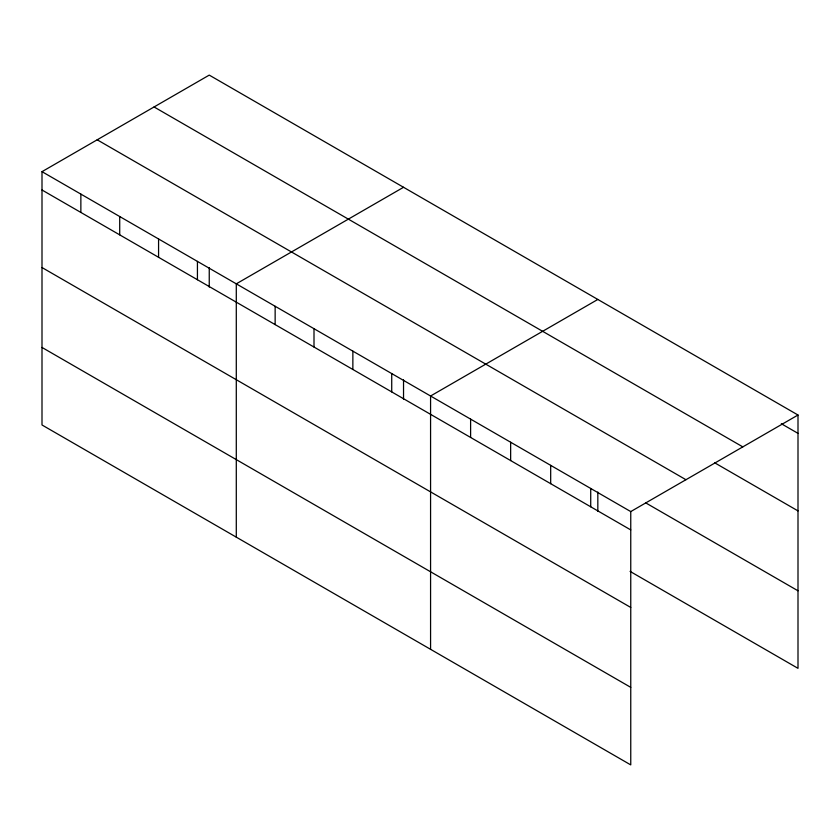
<?xml version="1.0" encoding="UTF-8"?>
<svg xmlns="http://www.w3.org/2000/svg" width="840" height="840" viewBox="0 0 840 840"><rect width="100%" height="100%" fill="white"/><g stroke="black" fill="none" stroke-linecap="round" stroke-linejoin="round"><path stroke-width="1.26" d="M42 171.665L630.756 511.581L630.756 764.894L42 424.977L42 171.665L209.244 75.107L798 415.023L798 668.336L630.074 571.389M403.536 187.278L236.292 283.836L236.292 537.149M597.828 299.45L430.574 396.007L430.574 649.331M630.756 511.581L798 415.023M781.316 423.728L798 433.356M154.056 106.964L742.812 446.88M714.588 462.745L798 510.899M97.188 139.797L685.944 479.714M645.645 502.834L798 590.793M42 189.998L630.756 529.914M42 267.54L630.756 607.457M42 347.435L630.756 687.351M597.828 492.019L597.828 511.413M590.72 488.46L590.72 506.804M550.683 465.35L550.683 483.683M510.647 442.239L510.647 460.572M470.61 419.118L470.61 437.451M403.536 379.848L403.536 399.242M391.724 373.569L391.724 391.913M352.863 351.141L352.863 369.474M314.002 328.703L314.002 347.036M275.142 306.264L275.142 324.608M209.244 267.677L209.244 287.07M197.431 261.397L197.431 279.741M158.571 238.97L158.571 257.303M119.711 216.531L119.711 234.864M80.861 194.093L80.861 212.436"/></g></svg>
